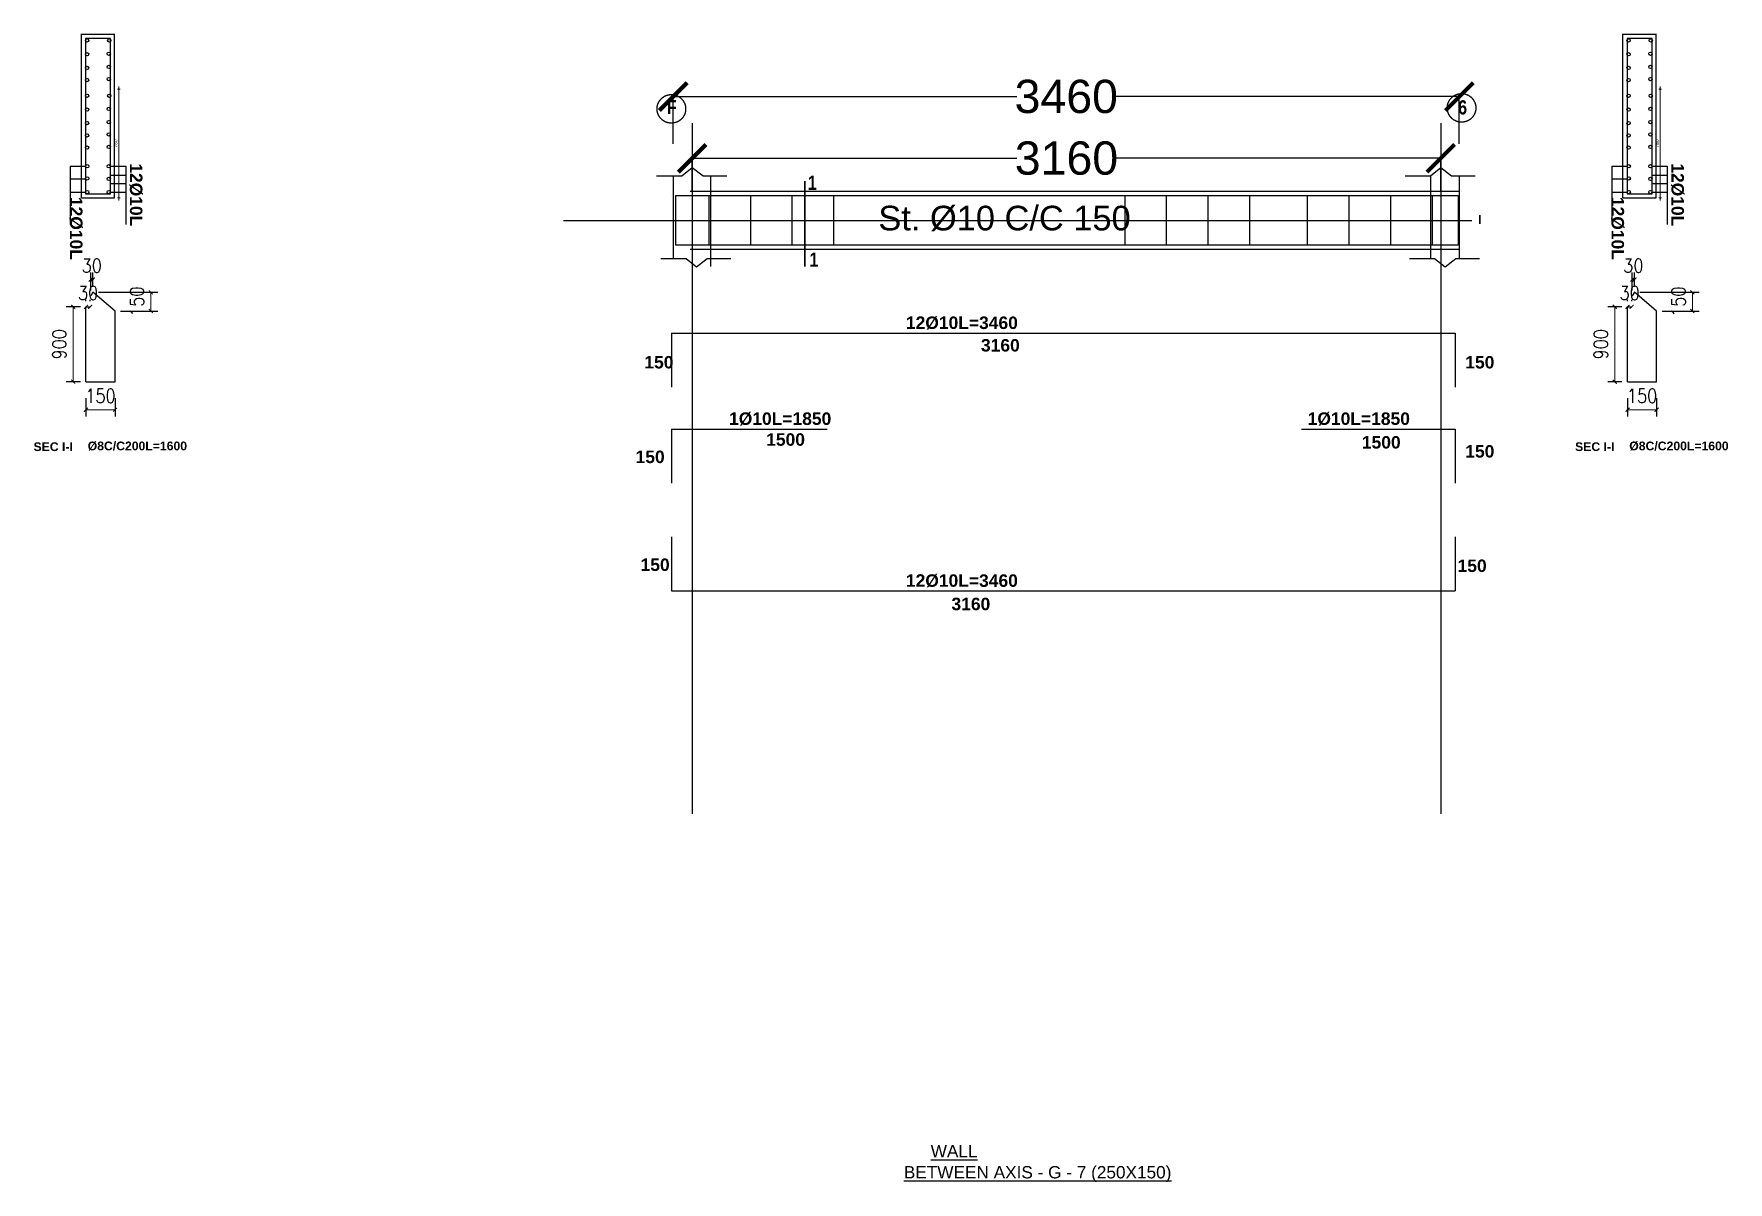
# Model space of a CAD drawing. Header units: millimetres. Extents: x -73920 to 111210, y -48963 to 87920.
# Drawn here: x 87666 to 93776, y 45579 to 49720 of the extents above; entities that cross this region are included whole.
import ezdxf

# ---------------------------------------------------------------- set-up
doc = ezdxf.new("R2010")
doc.units = ezdxf.units.MM
doc.header["$LTSCALE"] = 100
doc.header["$MEASUREMENT"] = 0
for name, pattern in [('CENTER', [2, 1.25, -0.25, 0.25, -0.25]), ('CENTER2', [28.575, 19.05, -3.175, 3.175, -3.175]), ('DOT2', [0.125, 0, -0.125])]:
    doc.linetypes.add(name, pattern=pattern)
for name, color, linetype in [('AXIS', 8, 'CENTER'), ('TEX', 4, 'Continuous'), ('water', 150, 'DOT2')]:
    doc.layers.add(name, color=color, linetype=linetype)
for name, color, linetype, lineweight in [('bar', 2, 'Continuous', 60), ('texts', 3, 'Continuous', 15), ('wal', 7, 'Continuous', 50)]:
    doc.layers.add(name, color=color, linetype=linetype, lineweight=lineweight)
doc.styles.add('50', font='arial.ttf', dxfattribs={"height": 150})
doc.styles.add('DIM25', font='simplex.shx', dxfattribs={"width": 0.85, "height": 50})
doc.styles.add('G', font='arial.ttf')
doc.styles.add('SIMPLEX', font='arial.ttf', dxfattribs={"height": 120})
doc.styles.add('Swiss Outline Bold Condensed', font='swisscbo.ttf')
doc.dimstyles.new('25SC', dxfattribs={"dimtxt": 20, "dimasz": 100, "dimexe": 0, "dimexo": 0, "dimgap": 0, "dimtad": 0, "dimdec": 0, "dimzin": 0, "dimdsep": 46, "dimtxsty": 'SIMPLEX', "dimblk": 'ARCHTICK', "dimcen": 0, "dimclrd": 1, "dimclre": 1, "dimclrt": 6, "dimadec": 0, "dimazin": 0, "dimtfac": 1, "dimtdec": 0, "dimtix": 1, "dimtmove": 2, "dimatfit": 3, "dimldrblk": 'ARCHTICK', "dimfxl": 50, "dimtolj": 1, "dimtzin": 0, "dimarcsym": 0})
doc.dimstyles.new('50PEA1', dxfattribs={"dimscale": 0, "dimtxt": 12.5, "dimasz": 5, "dimexe": 5, "dimexo": 10, "dimgap": 5, "dimtad": 1, "dimdec": 8, "dimdsep": 46, "dimtxsty": 'Standard', "dimblk1": 'ARCHTICK', "dimblk2": 'ARCHTICK', "dimsah": 1, "dimcen": 2.5, "dimdle": 10, "dimclrd": 8, "dimclre": 8, "dimclrt": 7, "dimadec": 8, "dimazin": 0, "dimtfac": 1, "dimtdec": 8, "dimtix": 1, "dimtmove": 2, "dimatfit": 3, "dimldrblk": 'ARCHTICK', "dimfxl": 1, "dimtolj": 1, "dimtzin": 0, "dimlwd": 13, "dimlwe": 13, "dimarcsym": 0})
doc.dimstyles.new('DIM25', dxfattribs={"dimtxt": 500, "dimasz": 1, "dimexe": 25, "dimexo": 20, "dimgap": 25, "dimtad": 1, "dimdec": 0, "dimzin": 0, "dimdsep": 46, "dimtxsty": 'DIM25', "dimblk": 'Tick', "dimcen": 0.09, "dimdle": 25, "dimclrd": 256, "dimclre": 256, "dimclrt": 1, "dimadec": 0, "dimazin": 0, "dimtfac": 1, "dimtdec": 0, "dimtix": 1, "dimtmove": 2, "dimatfit": 3, "dimldrblk": 'Tick', "dimfxl": 1, "dimtolj": 1, "dimtzin": 0, "dimlwd": 5, "dimarcsym": 0})

# ---------------------------------------------------------------- blocks, each defined once
blk = doc.blocks.new('_ArchTick')
at = {"color": 0, "const_width": 0.15}
blk.add_lwpolyline([(-0.5, -0.5), (0.5, 0.5)], dxfattribs=at)
blk = doc.blocks.new('*D503')
at = {"color": 8, "lineweight": 13, "transparency": 16777216}
for p, q in [((87966.9, 49520.8), (87976.6, 49520.8)), ((87971.6, 49530.8), (87971.6, 49118.7)), ((87966.9, 49128.7), (87976.6, 49128.7))]:
    blk.add_line(p, q, dxfattribs=at)
at = {"layer": 'DEFPOINTS', "color": 0, "lineweight": 25, "transparency": 16777216}
for p in [(87956.9, 49520.8), (87956.9, 49128.7), (87971.6, 49128.7)]:
    blk.add_point(p, dxfattribs=at)
at = {"color": 8, "lineweight": 13, "transparency": 16777216, "xscale": 5, "yscale": 5, "zscale": 5}
for p, rotation in [((87971.6, 49520.8), 90), ((87971.6, 49128.7), 270)]:
    blk.add_blockref('_ArchTick', p, dxfattribs=dict(at, rotation=rotation))
at = {"color": 7, "transparency": 16777216, "insert": (87960.4, 49324.7), "char_height": 12.5, "attachment_point": 5, "rotation": 90}
blk.add_mtext('\\A1;780', dxfattribs=at)
blk = doc.blocks.new('Tick')
at = {"const_width": 4}
blk.add_lwpolyline([(-7.1, -7.1), (7.1, 7.1)], dxfattribs=at)
blk = doc.blocks.new('*D498')
at = {"layer": 'DEFPOINTS', "color": 0, "linetype": 'ByBlock', "lineweight": 25, "transparency": 16777216}
for p in [(87853.6, 48735.6), (87807.5, 48465.6), (87853.6, 48465.6)]:
    blk.add_point(p, dxfattribs=at)
at = {"layer": 'water', "linetype": 'ByBlock', "lineweight": -2, "transparency": 16777216}
for p, q in [((87833.6, 48735.6), (87782.5, 48735.6)), ((87833.6, 48465.6), (87782.5, 48465.6))]:
    blk.add_line(p, q, dxfattribs=at)
at = {"layer": 'water', "linetype": 'ByBlock', "lineweight": 5, "transparency": 16777216}
blk.add_line((87807.5, 48734.6), (87807.5, 48466.6), dxfattribs=at)
for p, rotation in [((87807.5, 48735.6), 90), ((87807.5, 48465.6), 270)]:
    blk.add_blockref('Tick', p, dxfattribs=dict(at, rotation=rotation))
at = {"layer": 'water', "color": 1, "linetype": 'ByBlock', "lineweight": 25, "transparency": 16777216, "insert": (87757.5, 48600.6), "char_height": 50, "attachment_point": 5, "rotation": 90, "style": 'DIM25'}
blk.add_mtext('\\A1;900', dxfattribs=at)
blk = doc.blocks.new('*D499')
at = {"layer": 'DEFPOINTS', "color": 0, "linetype": 'ByBlock', "lineweight": 25, "transparency": 16777216}
for p in [(87853.6, 48426.2), (87958.6, 48426.2), (87958.6, 48364.6)]:
    blk.add_point(p, dxfattribs=at)
at = {"layer": 'water', "linetype": 'ByBlock', "lineweight": -2, "transparency": 16777216}
for p, q in [((87853.6, 48406.2), (87853.6, 48339.6)), ((87958.6, 48406.2), (87958.6, 48339.6))]:
    blk.add_line(p, q, dxfattribs=at)
at = {"layer": 'water', "linetype": 'ByBlock', "lineweight": 5, "transparency": 16777216}
for p, q in [((87852.6, 48364.6), (87851.6, 48364.6)), ((87853.6, 48364.6), (87958.6, 48364.6)), ((87959.6, 48364.6), (87960.6, 48364.6))]:
    blk.add_line(p, q, dxfattribs=at)
blk.add_blockref('Tick', (87853.6, 48364.6), dxfattribs=at)
at = {"layer": 'water', "linetype": 'ByBlock', "lineweight": 5, "transparency": 16777216, "rotation": 180}
blk.add_blockref('Tick', (87958.6, 48364.6), dxfattribs=at)
at = {"layer": 'water', "color": 1, "linetype": 'ByBlock', "lineweight": 25, "transparency": 16777216, "insert": (87906.1, 48414.6), "char_height": 50, "attachment_point": 5, "style": 'DIM25'}
blk.add_mtext('\\A1;150', dxfattribs=at)
blk = doc.blocks.new('*D500')
at = {"layer": 'DEFPOINTS', "color": 0, "linetype": 'ByBlock', "lineweight": 25, "transparency": 16777216}
for p in [(87878.3, 48788), (87958.6, 48720.6), (88087.5, 48720.6)]:
    blk.add_point(p, dxfattribs=at)
at = {"layer": 'water', "linetype": 'ByBlock', "lineweight": -2, "transparency": 16777216}
for p, q in [((87898.3, 48788), (88112.5, 48788)), ((87978.6, 48720.6), (88112.5, 48720.6))]:
    blk.add_line(p, q, dxfattribs=at)
at = {"layer": 'water', "linetype": 'ByBlock', "lineweight": 5, "transparency": 16777216}
for p, q in [((88087.5, 48789), (88087.5, 48790)), ((88087.5, 48788), (88087.5, 48720.6)), ((88087.5, 48719.6), (88087.5, 48718.6))]:
    blk.add_line(p, q, dxfattribs=at)
for p, rotation in [((88087.5, 48788), 270), ((88087.5, 48720.6), 90)]:
    blk.add_blockref('Tick', p, dxfattribs=dict(at, rotation=rotation))
at = {"layer": 'water', "color": 1, "linetype": 'ByBlock', "lineweight": 25, "transparency": 16777216, "insert": (88037.5, 48754.3), "char_height": 50, "attachment_point": 5, "rotation": 90, "style": 'DIM25'}
blk.add_mtext('\\A1;150', dxfattribs=at)
blk = doc.blocks.new('*D501')
at = {"layer": 'DEFPOINTS', "color": 0, "linetype": 'ByBlock', "lineweight": 25, "transparency": 16777216}
for p in [(87853.6, 48735.6), (87853.6, 48735.6), (87868.6, 48735.6)]:
    blk.add_point(p, dxfattribs=at)
at = {"layer": 'water', "linetype": 'ByBlock', "lineweight": 5, "transparency": 16777216}
for p, q in [((87852.6, 48735.6), (87851.6, 48735.6)), ((87868.6, 48735.6), (87853.6, 48735.6)), ((87869.6, 48735.6), (87870.6, 48735.6))]:
    blk.add_line(p, q, dxfattribs=at)
at = {"layer": 'water', "linetype": 'ByBlock', "lineweight": -2, "transparency": 16777216}
for p, q in [((87853.6, 48755.6), (87853.6, 48760.6)), ((87868.6, 48755.6), (87868.6, 48760.6))]:
    blk.add_line(p, q, dxfattribs=at)
at = {"layer": 'water', "linetype": 'ByBlock', "lineweight": 5, "transparency": 16777216}
blk.add_blockref('Tick', (87853.6, 48735.6), dxfattribs=at)
at = {"layer": 'water', "linetype": 'ByBlock', "lineweight": 5, "transparency": 16777216, "rotation": 180}
blk.add_blockref('Tick', (87868.6, 48735.6), dxfattribs=at)
at = {"layer": 'water', "color": 1, "linetype": 'ByBlock', "lineweight": 25, "transparency": 16777216, "insert": (87861.1, 48785.6), "char_height": 50, "attachment_point": 5, "style": 'DIM25'}
blk.add_mtext('\\A1;30', dxfattribs=at)
blk = doc.blocks.new('*D502')
at = {"layer": 'DEFPOINTS', "color": 0, "linetype": 'ByBlock', "lineweight": 25, "transparency": 16777216}
for p in [(87878.3, 48834.1), (87870.8, 48775), (87878.3, 48788)]:
    blk.add_point(p, dxfattribs=at)
at = {"layer": 'water', "linetype": 'ByBlock', "lineweight": 5, "transparency": 16777216}
for p, q in [((87869.8, 48834.1), (87868.8, 48834.1)), ((87870.8, 48834.1), (87878.3, 48834.1)), ((87879.3, 48834.1), (87880.3, 48834.1))]:
    blk.add_line(p, q, dxfattribs=at)
at = {"layer": 'water', "linetype": 'ByBlock', "lineweight": -2, "transparency": 16777216}
for p, q in [((87870.8, 48795), (87870.8, 48859.1)), ((87878.3, 48808), (87878.3, 48859.1))]:
    blk.add_line(p, q, dxfattribs=at)
at = {"layer": 'water', "linetype": 'ByBlock', "lineweight": 5, "transparency": 16777216}
blk.add_blockref('Tick', (87870.8, 48834.1), dxfattribs=at)
at = {"layer": 'water', "linetype": 'ByBlock', "lineweight": 5, "transparency": 16777216, "rotation": 180}
blk.add_blockref('Tick', (87878.3, 48834.1), dxfattribs=at)
at = {"layer": 'water', "color": 1, "linetype": 'ByBlock', "lineweight": 25, "transparency": 16777216, "insert": (87874.5, 48884.1), "char_height": 50, "attachment_point": 5, "style": 'DIM25'}
blk.add_mtext('\\A1;30', dxfattribs=at)
blk = doc.blocks.new('*D504')
at = {"color": 1, "lineweight": -2, "transparency": 16777216}
for p, q in [((90040, 49152.6), (90040, 49271.4)), ((90040, 49271.4), (91211, 49271.4)), ((92740, 49271.4), (91568.9, 49271.4)), ((92740, 49152.6), (92740, 49271.4))]:
    blk.add_line(p, q, dxfattribs=at)
at = {"layer": 'DEFPOINTS', "color": 0, "lineweight": 25, "transparency": 16777216}
for p in [(92740, 49271.4), (90040, 49152.6), (92740, 49152.6)]:
    blk.add_point(p, dxfattribs=at)
at = {"color": 1, "lineweight": -2, "transparency": 16777216, "xscale": 100, "yscale": 100, "zscale": 100, "rotation": 180}
blk.add_blockref('_ArchTick', (90040, 49271.4), dxfattribs=at)
at = {"color": 1, "lineweight": -2, "transparency": 16777216, "xscale": 100, "yscale": 100, "zscale": 100}
blk.add_blockref('_ArchTick', (92740, 49271.4), dxfattribs=at)
at = {"color": 6, "transparency": 16777216, "insert": (91390, 49271.4), "char_height": 120, "attachment_point": 5, "style": 'SIMPLEX'}
blk.add_mtext('\\A1;3160', dxfattribs=at)
blk = doc.blocks.new('*D512')
at = {"color": 8, "lineweight": 13, "transparency": 16777216}
for p, q in [((93526.9, 49520.8), (93536.6, 49520.8)), ((93531.6, 49530.8), (93531.6, 49118.7)), ((93526.9, 49128.7), (93536.6, 49128.7))]:
    blk.add_line(p, q, dxfattribs=at)
at = {"layer": 'DEFPOINTS', "color": 0, "lineweight": 25, "transparency": 16777216}
for p in [(93516.9, 49520.8), (93516.9, 49128.7), (93531.6, 49128.7)]:
    blk.add_point(p, dxfattribs=at)
at = {"color": 8, "lineweight": 13, "transparency": 16777216, "xscale": 5, "yscale": 5, "zscale": 5}
for p, rotation in [((93531.6, 49520.8), 90), ((93531.6, 49128.7), 270)]:
    blk.add_blockref('_ArchTick', p, dxfattribs=dict(at, rotation=rotation))
at = {"color": 7, "transparency": 16777216, "insert": (93520.4, 49324.7), "char_height": 12.5, "attachment_point": 5, "rotation": 90}
blk.add_mtext('\\A1;780', dxfattribs=at)
blk = doc.blocks.new('*D506')
at = {"color": 1, "lineweight": -2, "transparency": 16777216}
for p, q in [((89971.8, 49324), (89971.8, 49493.7)), ((89971.8, 49493.7), (91210.4, 49493.7)), ((92806.9, 49493.7), (91568.3, 49493.7)), ((92806.9, 49323.8), (92806.9, 49493.7))]:
    blk.add_line(p, q, dxfattribs=at)
at = {"layer": 'DEFPOINTS', "color": 0, "lineweight": 25, "transparency": 16777216}
for p in [(92806.9, 49493.7), (89971.8, 49324), (92806.9, 49323.8)]:
    blk.add_point(p, dxfattribs=at)
at = {"color": 1, "lineweight": -2, "transparency": 16777216, "xscale": 100, "yscale": 100, "zscale": 100, "rotation": 180}
blk.add_blockref('_ArchTick', (89971.8, 49493.7), dxfattribs=at)
at = {"color": 1, "lineweight": -2, "transparency": 16777216, "xscale": 100, "yscale": 100, "zscale": 100}
blk.add_blockref('_ArchTick', (92806.9, 49493.7), dxfattribs=at)
at = {"color": 6, "transparency": 16777216, "insert": (91389.3, 49493.7), "char_height": 120, "attachment_point": 5, "style": 'SIMPLEX'}
blk.add_mtext('\\A1;3460', dxfattribs=at)
blk = doc.blocks.new('*D507')
at = {"layer": 'DEFPOINTS', "color": 0, "linetype": 'ByBlock', "lineweight": 25, "transparency": 16777216}
for p in [(93413.6, 48735.6), (93367.5, 48465.6), (93413.6, 48465.6)]:
    blk.add_point(p, dxfattribs=at)
at = {"layer": 'water', "linetype": 'ByBlock', "lineweight": -2, "transparency": 16777216}
for p, q in [((93393.6, 48735.6), (93342.5, 48735.6)), ((93393.6, 48465.6), (93342.5, 48465.6))]:
    blk.add_line(p, q, dxfattribs=at)
at = {"layer": 'water', "linetype": 'ByBlock', "lineweight": 5, "transparency": 16777216}
blk.add_line((93367.5, 48734.6), (93367.5, 48466.6), dxfattribs=at)
for p, rotation in [((93367.5, 48735.6), 90), ((93367.5, 48465.6), 270)]:
    blk.add_blockref('Tick', p, dxfattribs=dict(at, rotation=rotation))
at = {"layer": 'water', "color": 1, "linetype": 'ByBlock', "lineweight": 25, "transparency": 16777216, "insert": (93317.5, 48600.6), "char_height": 50, "attachment_point": 5, "rotation": 90, "style": 'DIM25'}
blk.add_mtext('\\A1;900', dxfattribs=at)
blk = doc.blocks.new('*D508')
at = {"layer": 'DEFPOINTS', "color": 0, "linetype": 'ByBlock', "lineweight": 25, "transparency": 16777216}
for p in [(93413.6, 48426.2), (93518.6, 48426.2), (93518.6, 48364.6)]:
    blk.add_point(p, dxfattribs=at)
at = {"layer": 'water', "linetype": 'ByBlock', "lineweight": -2, "transparency": 16777216}
for p, q in [((93413.6, 48406.2), (93413.6, 48339.6)), ((93518.6, 48406.2), (93518.6, 48339.6))]:
    blk.add_line(p, q, dxfattribs=at)
at = {"layer": 'water', "linetype": 'ByBlock', "lineweight": 5, "transparency": 16777216}
for p, q in [((93412.6, 48364.6), (93411.6, 48364.6)), ((93413.6, 48364.6), (93518.6, 48364.6)), ((93519.6, 48364.6), (93520.6, 48364.6))]:
    blk.add_line(p, q, dxfattribs=at)
blk.add_blockref('Tick', (93413.6, 48364.6), dxfattribs=at)
at = {"layer": 'water', "linetype": 'ByBlock', "lineweight": 5, "transparency": 16777216, "rotation": 180}
blk.add_blockref('Tick', (93518.6, 48364.6), dxfattribs=at)
at = {"layer": 'water', "color": 1, "linetype": 'ByBlock', "lineweight": 25, "transparency": 16777216, "insert": (93466.1, 48414.6), "char_height": 50, "attachment_point": 5, "style": 'DIM25'}
blk.add_mtext('\\A1;150', dxfattribs=at)
blk = doc.blocks.new('*D509')
at = {"layer": 'DEFPOINTS', "color": 0, "linetype": 'ByBlock', "lineweight": 25, "transparency": 16777216}
for p in [(93438.3, 48788), (93518.6, 48720.6), (93647.5, 48720.6)]:
    blk.add_point(p, dxfattribs=at)
at = {"layer": 'water', "linetype": 'ByBlock', "lineweight": -2, "transparency": 16777216}
for p, q in [((93458.3, 48788), (93672.5, 48788)), ((93538.6, 48720.6), (93672.5, 48720.6))]:
    blk.add_line(p, q, dxfattribs=at)
at = {"layer": 'water', "linetype": 'ByBlock', "lineweight": 5, "transparency": 16777216}
for p, q in [((93647.5, 48789), (93647.5, 48790)), ((93647.5, 48788), (93647.5, 48720.6)), ((93647.5, 48719.6), (93647.5, 48718.6))]:
    blk.add_line(p, q, dxfattribs=at)
for p, rotation in [((93647.5, 48788), 270), ((93647.5, 48720.6), 90)]:
    blk.add_blockref('Tick', p, dxfattribs=dict(at, rotation=rotation))
at = {"layer": 'water', "color": 1, "linetype": 'ByBlock', "lineweight": 25, "transparency": 16777216, "insert": (93597.5, 48754.3), "char_height": 50, "attachment_point": 5, "rotation": 90, "style": 'DIM25'}
blk.add_mtext('\\A1;150', dxfattribs=at)
blk = doc.blocks.new('*D510')
at = {"layer": 'DEFPOINTS', "color": 0, "linetype": 'ByBlock', "lineweight": 25, "transparency": 16777216}
for p in [(93413.6, 48735.6), (93413.6, 48735.6), (93428.6, 48735.6)]:
    blk.add_point(p, dxfattribs=at)
at = {"layer": 'water', "linetype": 'ByBlock', "lineweight": 5, "transparency": 16777216}
for p, q in [((93412.6, 48735.6), (93411.6, 48735.6)), ((93428.6, 48735.6), (93413.6, 48735.6)), ((93429.6, 48735.6), (93430.6, 48735.6))]:
    blk.add_line(p, q, dxfattribs=at)
at = {"layer": 'water', "linetype": 'ByBlock', "lineweight": -2, "transparency": 16777216}
for p, q in [((93413.6, 48755.6), (93413.6, 48760.6)), ((93428.6, 48755.6), (93428.6, 48760.6))]:
    blk.add_line(p, q, dxfattribs=at)
at = {"layer": 'water', "linetype": 'ByBlock', "lineweight": 5, "transparency": 16777216}
blk.add_blockref('Tick', (93413.6, 48735.6), dxfattribs=at)
at = {"layer": 'water', "linetype": 'ByBlock', "lineweight": 5, "transparency": 16777216, "rotation": 180}
blk.add_blockref('Tick', (93428.6, 48735.6), dxfattribs=at)
at = {"layer": 'water', "color": 1, "linetype": 'ByBlock', "lineweight": 25, "transparency": 16777216, "insert": (93421.1, 48785.6), "char_height": 50, "attachment_point": 5, "style": 'DIM25'}
blk.add_mtext('\\A1;30', dxfattribs=at)
blk = doc.blocks.new('*D511')
at = {"layer": 'DEFPOINTS', "color": 0, "linetype": 'ByBlock', "lineweight": 25, "transparency": 16777216}
for p in [(93438.3, 48834.1), (93430.8, 48775), (93438.3, 48788)]:
    blk.add_point(p, dxfattribs=at)
at = {"layer": 'water', "linetype": 'ByBlock', "lineweight": 5, "transparency": 16777216}
for p, q in [((93429.8, 48834.1), (93428.8, 48834.1)), ((93430.8, 48834.1), (93438.3, 48834.1)), ((93439.3, 48834.1), (93440.3, 48834.1))]:
    blk.add_line(p, q, dxfattribs=at)
at = {"layer": 'water', "linetype": 'ByBlock', "lineweight": -2, "transparency": 16777216}
for p, q in [((93430.8, 48795), (93430.8, 48859.1)), ((93438.3, 48808), (93438.3, 48859.1))]:
    blk.add_line(p, q, dxfattribs=at)
at = {"layer": 'water', "linetype": 'ByBlock', "lineweight": 5, "transparency": 16777216}
blk.add_blockref('Tick', (93430.8, 48834.1), dxfattribs=at)
at = {"layer": 'water', "linetype": 'ByBlock', "lineweight": 5, "transparency": 16777216, "rotation": 180}
blk.add_blockref('Tick', (93438.3, 48834.1), dxfattribs=at)
at = {"layer": 'water', "color": 1, "linetype": 'ByBlock', "lineweight": 25, "transparency": 16777216, "insert": (93434.5, 48884.1), "char_height": 50, "attachment_point": 5, "style": 'DIM25'}
blk.add_mtext('\\A1;30', dxfattribs=at)

msp = doc.modelspace()

# ---------------------------------------------------------------- linework, layer by layer
at = {"color": 3}
for p, q in [((87836.91017659, 49327.92055711), (87836.91017659, 49720)), ((87956.91017659, 49717.92055711), (87836.91017659, 49717.92055711)), ((87956.91017659, 49327.92055711), (87956.91017659, 49720)), ((93396.91017659, 49327.92055711), (93396.91017659, 49720)), ((93516.91017659, 49717.92055711), (93396.91017659, 49717.92055711)), ((93516.91017659, 49327.92055711), (93516.91017659, 49720)), ((87836.91017659, 49128.67366895), (87836.91017659, 49520.75311184)), ((87956.91017659, 49128.67366895), (87956.91017659, 49520.75311184)), ((93396.91017659, 49128.67366895), (93396.91017659, 49520.75311184)), ((93516.91017659, 49128.67366895), (93516.91017659, 49520.75311184)), ((87956.91017659, 49128.67366895), (87956.91017659, 49263.67366895)), ((93516.91017659, 49128.67366895), (93516.91017659, 49263.67366895)), ((89911.73055813, 49208.35881684), (90002.48055813, 49208.35881684)), ((89971.80508743, 49208.36416813), (89971.80508743, 48910.30539008)), ((90002.48055813, 49208.35881684), (90039.99008091, 49238.65885564)), ((90039.99008091, 49238.65885564), (90079.13055813, 49208.35881684)), ((90079.13055813, 49208.35881684), (90164.63055813, 49208.35881684)), ((90107.48513319, 48881.3500194), (90107.48513319, 49208.35881684)), ((92611.73887968, 49208.24117061), (92702.48887968, 49208.24117061)), ((92702.48887968, 49208.24117061), (92739.99840246, 49238.54120941)), ((92702.54266187, 49208.24117061), (92702.54266187, 48908.60478431)), ((92739.99840246, 49238.54120941), (92779.13887968, 49208.24117061)), ((92779.13887968, 49208.24117061), (92864.63887968, 49208.24117061)), ((92806.88887968, 49208.24117061), (92806.88887968, 48908.60478431)), ((89964.9805582, 49137.55328734), (89965.05114644, 49137.55328734)), ((90032.48513326, 49152.55328734), (92806.88887968, 49152.55328734)), ((92814.98055825, 49152.55328734), (92814.98513337, 49152.55328734)), ((87836.91017659, 49128.67366895), (87956.91017659, 49128.67366895)), ((93396.91017659, 49128.67366895), (93516.91017659, 49128.67366895)), ((89576.1805582, 49047.55328734), (92852.4805582, 49047.55328734)), ((89927.11013319, 48910.3000388), (90017.86013319, 48910.3000388)), ((90017.86013319, 48910.3000388), (90055.36965597, 48880)), ((92806.88887968, 48942.55554336), (90032.48513326, 48942.55323047)), ((90055.36965597, 48880), (90094.51013319, 48910.3000388)), ((90094.51013319, 48910.3000388), (90180.01013319, 48910.3000388)), ((92627.11845473, 48910.18239257), (92717.86845473, 48910.18239257)), ((92717.86845473, 48910.18239257), (92755.37797751, 48879.88235377)), ((92755.37797751, 48879.88235377), (92794.51845473, 48910.18239257)), ((92794.51845473, 48910.18239257), (92880.01845473, 48910.18239257)), ((92814.98055825, 48942.5555749), (92814.97598324, 48942.5555749)), ((89964.95825777, 48640.75311184), (92792.4582577, 48640.75311184)), ((89964.95825777, 48640.75311184), (89964.95825777, 48445.75311184)), ((92792.4582577, 48640.75311184), (92792.4582577, 48445.75311184)), ((89964.94318604, 48294.85333472), (90519.94318604, 48294.85333472)), ((89964.94318604, 48294.85333472), (89964.94318604, 48099.85333472)), ((89972.44776116, 48294.85333472), (90527.44776116, 48294.85333472)), ((92237.44318596, 48294.85333472), (92792.44318596, 48294.85333472)), ((92792.44318596, 48294.85333472), (92792.44318596, 48099.85333472)), ((89964.94698992, 47905.90355805), (89964.94698992, 47710.90355805)), ((92792.44698985, 47905.90355805), (92792.44698985, 47710.90355805)), ((89964.94698992, 47710.90355805), (92792.44698985, 47710.90355805))]:
    msp.add_line(p, q, dxfattribs=at)
at = {"color": 6}
for p, q in [((87941.91017659, 49702.92055711), (87851.91017659, 49702.92055711)), ((87851.91017659, 49702.92055711), (87851.91017659, 49503.67366895)), ((87941.91017659, 49503.67366895), (87941.91017659, 49702.92055711)), ((93501.91017659, 49702.92055711), (93411.91017659, 49702.92055711)), ((93411.91017659, 49702.92055711), (93411.91017659, 49503.67366895)), ((93501.91017659, 49503.67366895), (93501.91017659, 49702.92055711)), ((87851.91017659, 49503.67366895), (87851.91017659, 49369.75311184)), ((87941.91017659, 49369.75311184), (87941.91017659, 49503.67366895)), ((93411.91017659, 49503.67366895), (93411.91017659, 49369.75311184)), ((93501.91017659, 49369.75311184), (93501.91017659, 49503.67366895)), ((87851.91017659, 49373.67366895), (87851.91017659, 49242.67366895)), ((87941.91017659, 49242.67366895), (87941.91017659, 49373.67366895)), ((93411.91017659, 49373.67366895), (93411.91017659, 49242.67366895)), ((93501.91017659, 49242.67366895), (93501.91017659, 49373.67366895)), ((87851.91017659, 49248.67366895), (87851.91017659, 49143.67366895)), ((87941.91017659, 49143.67366895), (87941.91017659, 49248.67366895)), ((93411.91017659, 49248.67366895), (93411.91017659, 49143.67366895)), ((93501.91017659, 49143.67366895), (93501.91017659, 49248.67366895)), ((87851.91017659, 49143.67366895), (87941.91017659, 49143.67366895)), ((89979.53055874, 49137.55334196), (89980.37761756, 48957.55334196)), ((89979.530559, 49137.55328692), (92802.23055802, 49137.55553392)), ((90099.9805582, 49137.55328734), (90099.9805582, 48957.55328734)), ((90249.9805582, 49137.55328734), (90249.9805582, 48957.55328734)), ((90399.9805582, 49137.55328734), (90399.9805582, 48957.55328734)), ((90549.9805582, 49137.55328734), (90549.9805582, 48957.55328734)), ((91599.9805582, 49137.55328734), (91599.9805582, 48957.55328734)), ((91749.9805582, 49137.55328734), (91749.9805582, 48957.55328734)), ((91899.9805582, 49137.55328734), (91899.9805582, 48957.55328734)), ((92049.9805582, 49137.55328734), (92049.9805582, 48957.55328734)), ((92258.4805582, 49137.55328734), (92258.4805582, 48957.55328734)), ((92408.4805582, 49137.55328734), (92408.4805582, 48957.55328734)), ((92558.4805582, 49137.55328734), (92558.4805582, 48957.55328734)), ((92708.4805582, 49137.55328734), (92708.4805582, 48957.55328734)), ((92802.23055802, 49137.55553392), (92802.23055802, 48957.55553392)), ((93411.91017659, 49143.67366895), (93501.91017659, 49143.67366895)), ((92802.23055802, 48957.56108992), (89980.37613493, 48957.86840052)), ((87878.26632014, 48788.00499408), (87870.76320667, 48775.01641109)), ((87958.58226495, 48720.6015806), (87878.26632014, 48788.00499408)), ((93438.26632014, 48788.00499408), (93430.76320667, 48775.01641109)), ((93518.58226495, 48720.6015806), (93438.26632014, 48788.00499408)), ((87853.58226495, 48465.6015806), (87853.58226495, 48735.6015806)), ((87853.58226495, 48735.6015806), (87868.58226495, 48735.6015806)), ((87958.58226495, 48465.6015806), (87958.58226495, 48720.6015806)), ((93413.58226495, 48465.6015806), (93413.58226495, 48735.6015806)), ((93413.58226495, 48735.6015806), (93428.58226495, 48735.6015806)), ((93518.58226495, 48465.6015806), (93518.58226495, 48720.6015806)), ((87853.58226495, 48465.6015806), (87958.58226495, 48465.6015806)), ((93413.58226495, 48465.6015806), (93518.58226495, 48465.6015806))]:
    msp.add_line(p, q, dxfattribs=at)
at = {"color": 0}
for p, q in [((87796.71017659, 49242.67366895), (87851.91017659, 49242.67366895)), ((87796.71017659, 49242.67366895), (87796.71017659, 49032.07366895)), ((87796.71017659, 49196.72366895), (87851.91017659, 49196.72366895)), ((87941.91017659, 49242.67366895), (87997.11017659, 49242.67366895)), ((87941.91017659, 49209.97366895), (87997.11017659, 49209.97366895)), ((87997.11017659, 49242.67366895), (87997.11017659, 49032.07366895)), ((93356.71017659, 49242.67366895), (93411.91017659, 49242.67366895)), ((93356.71017659, 49242.67366895), (93356.71017659, 49032.07366895)), ((93356.71017659, 49196.72366895), (93411.91017659, 49196.72366895)), ((93501.91017659, 49242.67366895), (93557.11017659, 49242.67366895)), ((93501.91017659, 49209.97366895), (93557.11017659, 49209.97366895)), ((93557.11017659, 49242.67366895), (93557.11017659, 49032.07366895)), ((87796.71017659, 49149.67366895), (87851.91017659, 49149.67366895)), ((87941.91017659, 49180.87366895), (87997.11017659, 49180.87366895)), ((87941.91017659, 49149.67366895), (87997.11017659, 49149.67366895)), ((93356.71017659, 49149.67366895), (93411.91017659, 49149.67366895)), ((93501.91017659, 49180.87366895), (93557.11017659, 49180.87366895)), ((93501.91017659, 49149.67366895), (93557.11017659, 49149.67366895))]:
    msp.add_line(p, q, dxfattribs=at)
at = {"color": 6}
for centre in [(87857.48046916, 49696.40443515), (87937.48046916, 49696.40443515), (93417.48046916, 49696.40443515), (93497.48046916, 49696.40443515), (87857.48046916, 49646.40443515), (87935.91017659, 49648.52165128), (93417.48046916, 49646.40443515), (93495.91017659, 49648.52165128), (87857.48046916, 49597.40443515), (87857.48046916, 49553.32499226), (87935.91017659, 49601), (87935.91017659, 49556.92055711), (93417.48046916, 49597.40443515), (93417.48046916, 49553.32499226), (93495.91017659, 49601), (93495.91017659, 49556.92055711), (87857.48046916, 49497.15754699), (87937.48046916, 49497.15754699), (93417.48046916, 49497.15754699), (93497.48046916, 49497.15754699), (87857.48046916, 49447.15754699), (87935.91017659, 49449.27476312), (93417.48046916, 49447.15754699), (93495.91017659, 49449.27476312), (87857.48046916, 49398.15754699), (87935.91017659, 49401.75311184), (93417.48046916, 49398.15754699), (93495.91017659, 49401.75311184), (87857.48046916, 49354.0781041), (87857.48046916, 49310.0781041), (87935.91017659, 49357.67366895), (87935.91017659, 49312.19532023), (93417.48046916, 49354.0781041), (93417.48046916, 49310.0781041), (93495.91017659, 49357.67366895), (93495.91017659, 49312.19532023), (87857.91017659, 49242.67366895), (87857.91017659, 49198.67366895), (87935.91017659, 49242.67366895), (87935.91017659, 49197.19532023), (93417.91017659, 49242.67366895), (93417.91017659, 49198.67366895), (93495.91017659, 49242.67366895), (93495.91017659, 49197.19532023), (87857.91017659, 49149.67366895), (87935.91017659, 49149.67366895), (93417.91017659, 49149.67366895), (93495.91017659, 49149.67366895)]:
    msp.add_circle(centre, 6, dxfattribs=at)
at = {"layer": 'AXIS', "linetype": 'CENTER2', "ltscale": 1000}
for p, q in [((90039.99583036, 49398.05122123), (90039.88731118, 46907.51072403)), ((92739.99583078, 49398.06298582), (92739.8873116, 46907.52248862))]:
    msp.add_line(p, q, dxfattribs=at)
at = {"layer": 'AXIS', "ltscale": 500}
for centre in [(89964.99583043, 49449.61159514), (92814.995984, 49453.13472018)]:
    msp.add_circle(centre, 51.55710597, dxfattribs=at)
at = {"layer": 'bar', "ltscale": 150, "const_width": 6}
msp.add_lwpolyline([(90446.0305582, 48880.30328734), (90446.0305582, 49189.38348155)], dxfattribs=at)

# ---------------------------------------------------------------- texts
at = {"layer": 'TEX'}
for s, height, style, p in [('F', 51, 'Swiss Outline Bold Condensed', (89948.4805582, 49430.80328734)), ('6', 51, 'Swiss Outline Bold Condensed', (92802.5305582, 49429.45328734)), ('1', 51, 'Swiss Outline Bold Condensed', (90456.84268057, 49157.59917926)), ('1', 51, 'Swiss Outline Bold Condensed', (90462.9805582, 48880.30328734)), ('%%UWALL', 44.4, 'G', (90900.35, 45668.42382795)), ('%%UBETWEEN AXIS - G - 7 (250X150)', 44.4, 'G', (90803.45, 45592.45328734))]:
    msp.add_text(s, height=height, dxfattribs=dict(at, style=style)).set_placement(p)
at = {"layer": 'TEX', "insert": (90711.5305582, 49100.20328734), "char_height": 88.8, "attachment_point": 1, "style": 'G'}
msp.add_mtext_dynamic_manual_height_columns('St. %%C10 C/C 150', width=2462.3996833919, gutter_width=1, heights=[0], dxfattribs=at)
at = {"layer": 'texts', "lineweight": 50, "ltscale": 2, "char_height": 31.5, "attachment_point": 1}
for s, insert, width in [('{\\fArial|b1|i0|c0|p34;I}', (92874.48580035, 49066.45890363), 183.1327953573), ('{\\fArial|b1|i0|c0|p34;SEC I-I}', (87664.48580035, 48247.022516), 183.1327953573), ('{\\fArial|b1|i0|c0|p34;%%C8C/C200L=1600}', (87859.85017291, 48249.77911127), 109.3865879416), ('{\\fArial|b1|i0|c0|p34;SEC I-I}', (93224.48580035, 48247.022516), 183.1327953573), ('{\\fArial|b1|i0|c0|p34;%%C8C/C200L=1600}', (93419.85017291, 48249.77911127), 109.3865879416)]:
    msp.add_mtext(s, dxfattribs=dict(at, insert=insert, width=width))
at = {"layer": 'wal', "lineweight": 50, "char_height": 45, "attachment_point": 3, "style": '50'}
for s, insert, rotation in [('{\\fArial|b1|i0|c0|p34;12%%C10L}', (88056.99916706, 49026.07366895), 269.9537251911), ('{\\fArial|b1|i0|c0|p34;12%%C10L}', (93616.99916706, 49026.07366895), 269.9537251911), ('{\\fArial|b1|i0|c0|p34;12%%C10L}', (87840.84916706, 48904.87366895), 269.9537251911), ('{\\fArial|b1|i0|c0|p34;12%%C10L}', (93400.84916706, 48904.87366895), 269.9537251911), ('{\\fArial|b1|i0|c0|p34;12%%C10L=3460}', (91214.68244931, 48700.64210231), 359.9537251911), ('{\\fArial|b1|i0|c0|p34;3160}', (91221.43244931, 48619.49210231), 359.9537251911), ('{\\fArial|b1|i0|c0|p34;150}', (89972.46283289, 48558.33333867), 359.9537251911), ('{\\fArial|b1|i0|c0|p34;150}', (92933.33055813, 48558.25328734), 359.9537251911), ('{\\fArial|b1|i0|c0|p34;1%%C10L=1850}', (90541.7870245, 48354.74232519), 359.9537251911), ('{\\fArial|b1|i0|c0|p34;1%%C10L=1850}', (92628.73244924, 48354.74232519), 359.9537251911), ('{\\fArial|b1|i0|c0|p34;1500}', (90446.80101804, 48279.57107759), 359.9537251911), ('{\\fArial|b1|i0|c0|p34;150}', (89940.84703427, 48217.1011763), 359.9537251911), ('{\\fArial|b1|i0|c0|p34;1500}', (92595.32334387, 48269.56464825), 359.9537251911), ('{\\fArial|b1|i0|c0|p34;150}', (92933.33055813, 48237.12107759), 359.9537251911), ('{\\fArial|b1|i0|c0|p34;150}', (89958.83513339, 47828.0713483), 359.9537251911), ('{\\fArial|b1|i0|c0|p34;150}', (92905.59644278, 47824.32107759), 359.9537251911), ('{\\fArial|b1|i0|c0|p34;12%%C10L=3460}', (91214.68244931, 47770.79254852), 359.9537251911), ('{\\fArial|b1|i0|c0|p34;3160}', (91115.19644286, 47686.62107759), 359.9537251911)]:
    msp.add_mtext(s, dxfattribs=dict(at, insert=insert, rotation=rotation))

# ---------------------------------------------------------------- dimensions: what is measured, and where the dimension line sits
at = {"color": 3}
for base, p1, p2, text, picture, middle in [((92806.88887968, 49493.74535894), (89971.80508743, 49323.95623973), (92806.88887968, 49323.82997427), '3460', '*D506', (91389.34698356, 49493.74535894)), ((92739.9851333, 49271.35328734), (90039.98513325, 49152.5500192), (92739.9851333, 49152.55328734), '3160', '*D504', (91389.98513328, 49271.35328734))]:
    dim = msp.add_linear_dim(base=base, p1=p1, p2=p2, text=text, dimstyle='25SC', dxfattribs=at)
    dim.commit()
    dim.dimension.update_dxf_attribs({"geometry": picture, "text_midpoint": middle})
for base, p1, p2, picture, middle in [((87971.61017659, 49128.67366895), (87956.91017659, 49520.75311184), (87956.91017659, 49128.67366895), '*D503', (87960.36017659, 49324.7133904)), ((93531.61017659, 49128.67366895), (93516.91017659, 49520.75311184), (93516.91017659, 49128.67366895), '*D512', (93520.36017659, 49324.7133904))]:
    dim = msp.add_linear_dim(base=base, p1=p1, p2=p2, angle=270, text='780', dimstyle='50PEA1', override={"dimscale": 1}, dxfattribs=at)
    dim.commit()
    dim.dimension.update_dxf_attribs({"geometry": picture, "text_midpoint": middle})
at = {"layer": 'water', "color": 0, "linetype": 'ByBlock', "lineweight": 25}
for base, p1, p2, text, picture, middle in [((87878.26632014, 48834.0781041), (87870.76320667, 48775.01641109), (87878.26632014, 48788.00499408), '30', '*D502', (87874.51476341, 48884.0781041)), ((93438.26632014, 48834.0781041), (93430.76320667, 48775.01641109), (93438.26632014, 48788.00499408), '30', '*D511', (93434.51476341, 48884.0781041)), ((87853.58226495, 48735.6015806), (87868.58226495, 48735.6015806), (87853.58226495, 48735.6015806), '30', '*D501', (87861.08226495, 48785.6015806)), ((93413.58226495, 48735.6015806), (93428.58226495, 48735.6015806), (93413.58226495, 48735.6015806), '30', '*D510', (93421.08226495, 48785.6015806)), ((87958.58226495, 48364.64171647), (87853.58226495, 48426.16519297), (87958.58226495, 48426.16519297), '150', '*D499', (87906.08226495, 48414.64171647)), ((93518.58226495, 48364.64171647), (93413.58226495, 48426.16519297), (93518.58226495, 48426.16519297), '150', '*D508', (93466.08226495, 48414.64171647))]:
    dim = msp.add_linear_dim(base=base, p1=p1, p2=p2, text=text, dimstyle='DIM25', dxfattribs=at)
    dim.commit()
    dim.dimension.update_dxf_attribs({"geometry": picture, "text_midpoint": middle})
for base, p1, p2, text, picture, middle in [((88087.48046916, 48720.6015806), (87878.26632014, 48788.00499408), (87958.58226495, 48720.6015806), '150', '*D500', (88037.48046916, 48754.30328734)), ((93647.48046916, 48720.6015806), (93438.26632014, 48788.00499408), (93518.58226495, 48720.6015806), '150', '*D509', (93597.48046916, 48754.30328734)), ((87807.48046916, 48465.6015806), (87853.58226495, 48735.6015806), (87853.58226495, 48465.6015806), '900', '*D498', (87757.48046916, 48600.6015806)), ((93367.48046916, 48465.6015806), (93413.58226495, 48735.6015806), (93413.58226495, 48465.6015806), '900', '*D507', (93317.48046916, 48600.6015806))]:
    dim = msp.add_linear_dim(base=base, p1=p1, p2=p2, angle=90, text=text, dimstyle='DIM25', dxfattribs=at)
    dim.commit()
    dim.dimension.update_dxf_attribs({"geometry": picture, "text_midpoint": middle})

doc.saveas('drawing.dxf')
